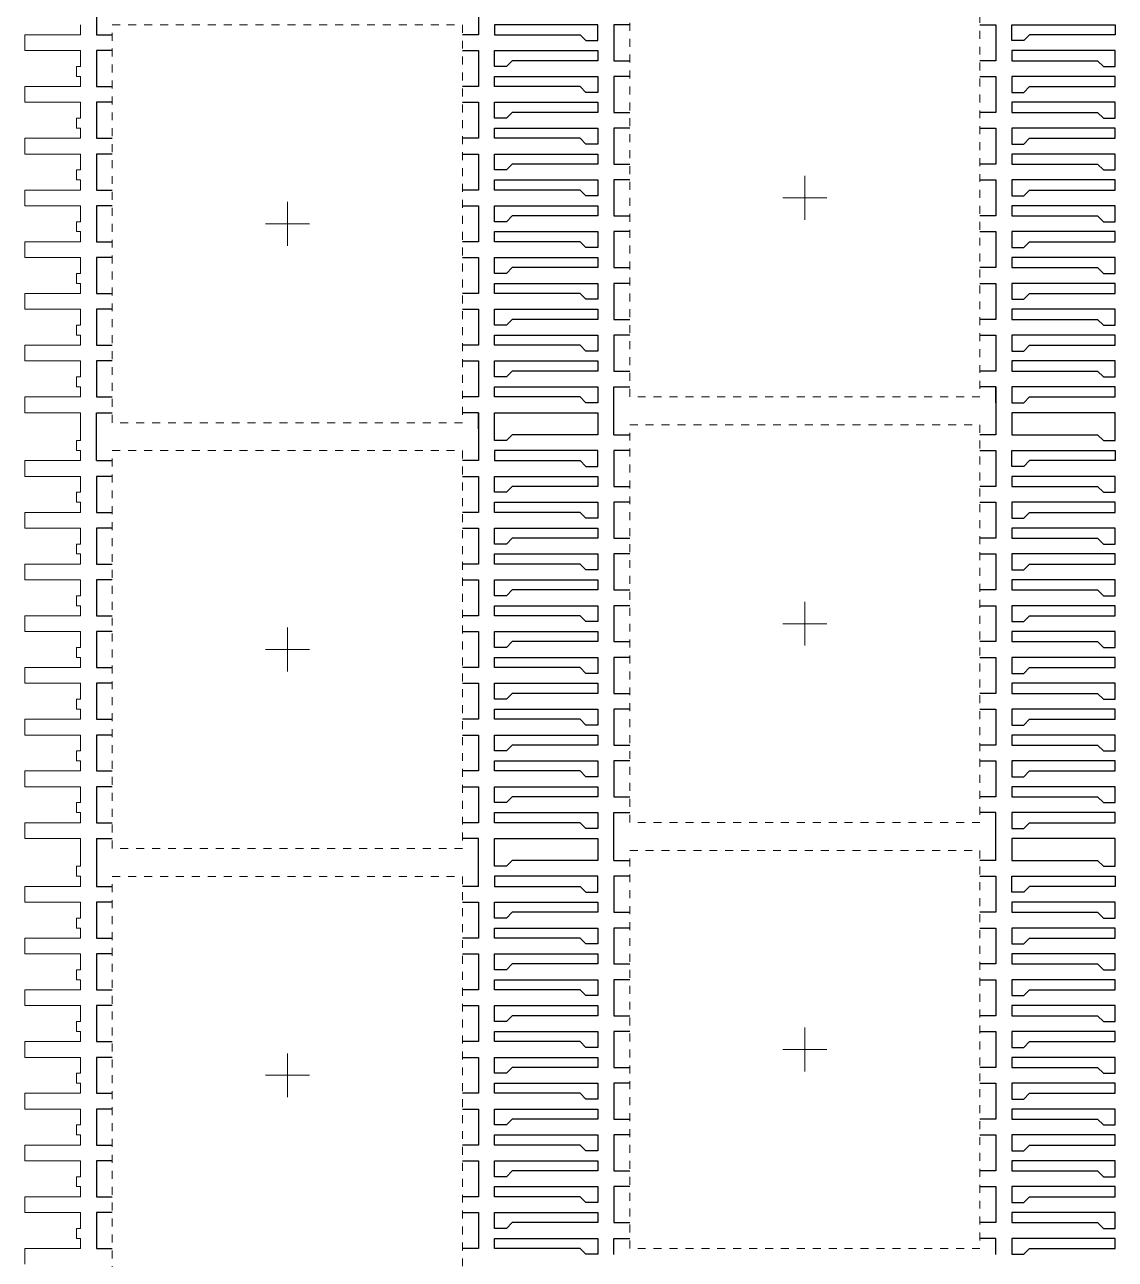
# Model space of a CAD drawing. Extents: x 2686 to 2706, y 1267 to 1367.
# Drawn here: x 2686.03 to 2699.73, y 1315.68 to 1331.19 of the extents above; entities that cross this region are included whole.
import ezdxf

# ---------------------------------------------------------------- set-up
doc = ezdxf.new("R2010")
doc.units = 0
doc.linetypes.add('CENTER', pattern=[2, 1.25, -0.25, 0.25, -0.25])
doc.linetypes.add('HIDDEN', pattern=[0.375, 0.25, -0.125])
for name, color, linetype, lineweight in [('6', 6, 'Continuous', 5), ('SH-02_CENTER', 2, 'CENTER', 5), ('SH-02_PKG', 5, 'HIDDEN', 5)]:
    doc.layers.add(name, color=color, linetype=linetype, lineweight=lineweight)
doc.layers.add('SH-02_OBJECT', color=7, linetype='Continuous')

msp = doc.modelspace()

# ---------------------------------------------------------------- linework, layer by layer
at = {"layer": '6'}
for p, q in [((2686.733, 1331.066), (2686.733, 1331.193)), ((2686.033, 1330.868), (2686.033, 1331.066)), ((2686.033, 1331.066), (2686.733, 1331.066)), ((2686.733, 1330.868), (2686.033, 1330.868)), ((2686.733, 1330.668), (2686.733, 1330.868)), ((2686.683, 1330.543), (2686.683, 1330.668)), ((2686.683, 1330.668), (2686.733, 1330.668)), ((2686.033, 1330.218), (2686.033, 1330.416)), ((2686.033, 1330.416), (2686.733, 1330.416)), ((2686.733, 1330.543), (2686.683, 1330.543)), ((2686.733, 1330.416), (2686.733, 1330.543)), ((2686.733, 1330.218), (2686.033, 1330.218)), ((2686.733, 1330.018), (2686.733, 1330.218)), ((2686.683, 1329.893), (2686.683, 1330.018)), ((2686.683, 1330.018), (2686.733, 1330.018)), ((2686.733, 1329.893), (2686.683, 1329.893)), ((2686.733, 1329.766), (2686.733, 1329.893)), ((2686.033, 1329.568), (2686.033, 1329.766)), ((2686.033, 1329.766), (2686.733, 1329.766)), ((2686.733, 1329.568), (2686.033, 1329.568)), ((2686.733, 1329.368), (2686.733, 1329.568)), ((2686.683, 1329.243), (2686.683, 1329.368)), ((2686.683, 1329.368), (2686.733, 1329.368)), ((2686.733, 1329.243), (2686.683, 1329.243)), ((2686.733, 1329.116), (2686.733, 1329.243)), ((2686.033, 1328.918), (2686.033, 1329.116)), ((2686.033, 1329.116), (2686.733, 1329.116)), ((2686.733, 1328.918), (2686.033, 1328.918)), ((2686.733, 1328.718), (2686.733, 1328.918)), ((2686.683, 1328.593), (2686.683, 1328.718)), ((2686.683, 1328.718), (2686.733, 1328.718)), ((2686.733, 1328.593), (2686.683, 1328.593)), ((2686.733, 1328.466), (2686.733, 1328.593)), ((2686.033, 1328.268), (2686.033, 1328.466)), ((2686.033, 1328.466), (2686.733, 1328.466)), ((2686.733, 1328.268), (2686.033, 1328.268)), ((2686.733, 1328.068), (2686.733, 1328.268)), ((2686.683, 1327.943), (2686.683, 1328.068)), ((2686.683, 1328.068), (2686.733, 1328.068)), ((2686.733, 1327.943), (2686.683, 1327.943)), ((2686.733, 1327.816), (2686.733, 1327.943)), ((2686.033, 1327.618), (2686.033, 1327.816)), ((2686.033, 1327.816), (2686.733, 1327.816)), ((2686.733, 1327.618), (2686.033, 1327.618)), ((2686.733, 1327.418), (2686.733, 1327.618)), ((2686.683, 1327.293), (2686.683, 1327.418)), ((2686.683, 1327.418), (2686.733, 1327.418)), ((2686.733, 1327.293), (2686.683, 1327.293)), ((2686.733, 1327.166), (2686.733, 1327.293)), ((2686.033, 1326.968), (2686.033, 1327.166)), ((2686.033, 1327.166), (2686.733, 1327.166)), ((2686.733, 1326.968), (2686.033, 1326.968)), ((2686.733, 1326.768), (2686.733, 1326.968)), ((2686.683, 1326.643), (2686.683, 1326.768)), ((2686.683, 1326.768), (2686.733, 1326.768)), ((2686.733, 1326.643), (2686.683, 1326.643)), ((2686.733, 1326.516), (2686.733, 1326.643)), ((2686.033, 1326.318), (2686.033, 1326.516)), ((2686.033, 1326.516), (2686.733, 1326.516)), ((2686.733, 1326.318), (2686.033, 1326.318)), ((2686.733, 1325.968), (2686.733, 1326.318)), ((2686.683, 1325.843), (2686.683, 1325.968)), ((2686.683, 1325.968), (2686.733, 1325.968)), ((2686.733, 1325.843), (2686.683, 1325.843)), ((2686.733, 1325.716), (2686.733, 1325.843)), ((2686.033, 1325.518), (2686.033, 1325.716)), ((2686.033, 1325.716), (2686.733, 1325.716)), ((2686.733, 1325.518), (2686.033, 1325.518)), ((2686.733, 1325.318), (2686.733, 1325.518)), ((2686.683, 1325.193), (2686.683, 1325.318)), ((2686.683, 1325.318), (2686.733, 1325.318)), ((2686.733, 1325.193), (2686.683, 1325.193)), ((2686.733, 1325.066), (2686.733, 1325.193)), ((2686.033, 1324.868), (2686.033, 1325.066)), ((2686.033, 1325.066), (2686.733, 1325.066)), ((2686.733, 1324.868), (2686.033, 1324.868)), ((2686.733, 1324.668), (2686.733, 1324.868)), ((2686.683, 1324.543), (2686.683, 1324.668)), ((2686.683, 1324.668), (2686.733, 1324.668)), ((2686.733, 1324.543), (2686.683, 1324.543)), ((2686.733, 1324.416), (2686.733, 1324.543)), ((2686.033, 1324.218), (2686.033, 1324.416)), ((2686.033, 1324.416), (2686.733, 1324.416)), ((2686.733, 1324.218), (2686.033, 1324.218)), ((2686.733, 1324.018), (2686.733, 1324.218)), ((2686.683, 1323.893), (2686.683, 1324.018)), ((2686.683, 1324.018), (2686.733, 1324.018)), ((2686.733, 1323.893), (2686.683, 1323.893)), ((2686.733, 1323.766), (2686.733, 1323.893)), ((2686.033, 1323.568), (2686.033, 1323.766)), ((2686.033, 1323.766), (2686.733, 1323.766)), ((2686.733, 1323.568), (2686.033, 1323.568)), ((2686.733, 1323.368), (2686.733, 1323.568)), ((2686.683, 1323.243), (2686.683, 1323.368)), ((2686.683, 1323.368), (2686.733, 1323.368)), ((2686.033, 1322.918), (2686.033, 1323.116)), ((2686.033, 1323.116), (2686.733, 1323.116)), ((2686.733, 1323.243), (2686.683, 1323.243)), ((2686.733, 1323.116), (2686.733, 1323.243)), ((2686.733, 1322.918), (2686.033, 1322.918)), ((2686.733, 1322.718), (2686.733, 1322.918)), ((2686.683, 1322.593), (2686.683, 1322.718)), ((2686.683, 1322.718), (2686.733, 1322.718)), ((2686.733, 1322.593), (2686.683, 1322.593)), ((2686.733, 1322.466), (2686.733, 1322.593)), ((2686.033, 1322.268), (2686.033, 1322.466)), ((2686.033, 1322.466), (2686.733, 1322.466)), ((2686.733, 1322.268), (2686.033, 1322.268)), ((2686.733, 1322.068), (2686.733, 1322.268)), ((2686.683, 1321.943), (2686.683, 1322.068)), ((2686.683, 1322.068), (2686.733, 1322.068)), ((2686.733, 1321.943), (2686.683, 1321.943)), ((2686.733, 1321.816), (2686.733, 1321.943)), ((2686.033, 1321.618), (2686.033, 1321.816)), ((2686.033, 1321.816), (2686.733, 1321.816)), ((2686.733, 1321.618), (2686.033, 1321.618)), ((2686.733, 1321.418), (2686.733, 1321.618)), ((2686.683, 1321.293), (2686.683, 1321.418)), ((2686.683, 1321.418), (2686.733, 1321.418)), ((2686.733, 1321.293), (2686.683, 1321.293)), ((2686.733, 1321.166), (2686.733, 1321.293)), ((2686.033, 1320.968), (2686.033, 1321.166)), ((2686.033, 1321.166), (2686.733, 1321.166)), ((2686.733, 1320.968), (2686.033, 1320.968)), ((2686.733, 1320.618), (2686.733, 1320.968)), ((2686.683, 1320.493), (2686.683, 1320.618)), ((2686.683, 1320.618), (2686.733, 1320.618)), ((2686.733, 1320.493), (2686.683, 1320.493)), ((2686.733, 1320.366), (2686.733, 1320.493)), ((2686.033, 1320.168), (2686.033, 1320.366)), ((2686.033, 1320.366), (2686.733, 1320.366)), ((2686.733, 1320.168), (2686.033, 1320.168)), ((2686.733, 1319.968), (2686.733, 1320.168)), ((2686.683, 1319.843), (2686.683, 1319.968)), ((2686.683, 1319.968), (2686.733, 1319.968)), ((2686.033, 1319.518), (2686.033, 1319.716)), ((2686.033, 1319.716), (2686.733, 1319.716)), ((2686.733, 1319.843), (2686.683, 1319.843)), ((2686.733, 1319.716), (2686.733, 1319.843)), ((2686.733, 1319.518), (2686.033, 1319.518)), ((2686.733, 1319.318), (2686.733, 1319.518)), ((2686.683, 1319.193), (2686.683, 1319.318)), ((2686.683, 1319.318), (2686.733, 1319.318)), ((2686.733, 1319.193), (2686.683, 1319.193)), ((2686.733, 1319.066), (2686.733, 1319.193)), ((2686.033, 1318.868), (2686.033, 1319.066)), ((2686.033, 1319.066), (2686.733, 1319.066)), ((2686.733, 1318.868), (2686.033, 1318.868)), ((2686.733, 1318.668), (2686.733, 1318.868)), ((2686.683, 1318.543), (2686.683, 1318.668)), ((2686.683, 1318.668), (2686.733, 1318.668)), ((2686.733, 1318.543), (2686.683, 1318.543)), ((2686.733, 1318.416), (2686.733, 1318.543)), ((2686.033, 1318.218), (2686.033, 1318.416)), ((2686.033, 1318.416), (2686.733, 1318.416)), ((2686.733, 1318.218), (2686.033, 1318.218)), ((2686.733, 1318.018), (2686.733, 1318.218)), ((2686.683, 1317.893), (2686.683, 1318.018)), ((2686.683, 1318.018), (2686.733, 1318.018)), ((2686.733, 1317.893), (2686.683, 1317.893)), ((2686.733, 1317.766), (2686.733, 1317.893)), ((2686.033, 1317.568), (2686.033, 1317.766)), ((2686.033, 1317.766), (2686.733, 1317.766)), ((2686.733, 1317.568), (2686.033, 1317.568)), ((2686.733, 1317.368), (2686.733, 1317.568)), ((2686.683, 1317.243), (2686.683, 1317.368)), ((2686.683, 1317.368), (2686.733, 1317.368)), ((2686.733, 1317.243), (2686.683, 1317.243)), ((2686.733, 1317.116), (2686.733, 1317.243)), ((2686.033, 1316.918), (2686.033, 1317.116)), ((2686.033, 1317.116), (2686.733, 1317.116)), ((2686.733, 1316.918), (2686.033, 1316.918)), ((2686.733, 1316.718), (2686.733, 1316.918)), ((2686.683, 1316.593), (2686.683, 1316.718)), ((2686.683, 1316.718), (2686.733, 1316.718)), ((2686.733, 1316.593), (2686.683, 1316.593)), ((2686.733, 1316.466), (2686.733, 1316.593)), ((2686.033, 1316.268), (2686.033, 1316.466)), ((2686.033, 1316.466), (2686.733, 1316.466)), ((2686.733, 1316.268), (2686.033, 1316.268)), ((2686.733, 1316.068), (2686.733, 1316.268)), ((2686.683, 1315.943), (2686.683, 1316.068)), ((2686.683, 1316.068), (2686.733, 1316.068)), ((2686.033, 1315.618), (2686.033, 1315.816)), ((2686.033, 1315.816), (2686.733, 1315.816)), ((2686.733, 1315.943), (2686.683, 1315.943)), ((2686.733, 1315.816), (2686.733, 1315.943))]:
    msp.add_line(p, q, dxfattribs=at)
at = {"layer": 'SH-02_CENTER'}
for p, q in [((2695.833, 1328.741), (2695.833, 1329.293)), ((2695.557, 1329.017), (2696.109, 1329.017)), ((2689.333, 1328.416), (2689.333, 1328.968)), ((2689.057, 1328.692), (2689.609, 1328.692)), ((2695.833, 1323.391), (2695.833, 1323.943)), ((2689.333, 1323.066), (2689.333, 1323.618)), ((2695.557, 1323.667), (2696.109, 1323.667)), ((2689.057, 1323.342), (2689.609, 1323.342)), ((2695.833, 1318.041), (2695.833, 1318.593)), ((2695.557, 1318.317), (2696.109, 1318.317)), ((2689.333, 1317.716), (2689.333, 1318.268)), ((2689.057, 1317.992), (2689.609, 1317.992))]:
    msp.add_line(p, q, dxfattribs=at)
at = {"layer": 'SH-02_OBJECT'}
for p, q in [((2686.933, 1331.668), (2686.933, 1331.066)), ((2691.733, 1331.668), (2691.733, 1331.066)), ((2693.233, 1331.193), (2691.933, 1331.193)), ((2691.933, 1331.193), (2691.933, 1331.066)), ((2693.233, 1330.993), (2693.233, 1331.193)), ((2693.633, 1331.193), (2693.433, 1331.193)), ((2693.433, 1331.193), (2693.433, 1330.741)), ((2698.033, 1331.193), (2698.233, 1331.193)), ((2698.233, 1331.193), (2698.233, 1330.741)), ((2698.433, 1330.993), (2698.433, 1331.193)), ((2698.433, 1331.193), (2699.733, 1331.193)), ((2699.733, 1331.193), (2699.733, 1331.066)), ((2686.933, 1331.066), (2687.133, 1331.066)), ((2691.733, 1331.066), (2691.533, 1331.066)), ((2691.933, 1331.066), (2693.01, 1331.066)), ((2693.01, 1331.066), (2693.083, 1330.993)), ((2698.656, 1331.066), (2698.583, 1330.993)), ((2699.733, 1331.066), (2698.656, 1331.066)), ((2687.133, 1330.868), (2686.933, 1330.868)), ((2686.933, 1330.868), (2686.933, 1330.416)), ((2691.533, 1330.868), (2691.733, 1330.868)), ((2691.733, 1330.868), (2691.733, 1330.416)), ((2693.083, 1330.993), (2693.233, 1330.993)), ((2698.583, 1330.993), (2698.433, 1330.993)), ((2693.433, 1330.741), (2693.633, 1330.741)), ((2698.233, 1330.741), (2698.033, 1330.741)), ((2686.933, 1330.416), (2687.133, 1330.416)), ((2691.733, 1330.416), (2691.533, 1330.416)), ((2693.633, 1330.543), (2693.433, 1330.543)), ((2693.433, 1330.543), (2693.433, 1330.091)), ((2698.033, 1330.543), (2698.233, 1330.543)), ((2698.233, 1330.543), (2698.233, 1330.091)), ((2687.133, 1330.218), (2686.933, 1330.218)), ((2686.933, 1330.218), (2686.933, 1329.766)), ((2691.533, 1330.218), (2691.733, 1330.218)), ((2691.733, 1330.218), (2691.733, 1329.766)), ((2693.433, 1330.091), (2693.633, 1330.091)), ((2698.233, 1330.091), (2698.033, 1330.091)), ((2693.633, 1329.893), (2693.433, 1329.893)), ((2693.433, 1329.893), (2693.433, 1329.441)), ((2698.033, 1329.893), (2698.233, 1329.893)), ((2698.233, 1329.893), (2698.233, 1329.441)), ((2686.933, 1329.766), (2687.133, 1329.766)), ((2691.733, 1329.766), (2691.533, 1329.766)), ((2687.133, 1329.568), (2686.933, 1329.568)), ((2686.933, 1329.568), (2686.933, 1329.116)), ((2691.533, 1329.568), (2691.733, 1329.568)), ((2691.733, 1329.568), (2691.733, 1329.116)), ((2693.433, 1329.441), (2693.633, 1329.441)), ((2698.233, 1329.441), (2698.033, 1329.441)), ((2693.633, 1329.243), (2693.433, 1329.243)), ((2693.433, 1329.243), (2693.433, 1328.791)), ((2698.033, 1329.243), (2698.233, 1329.243)), ((2698.233, 1329.243), (2698.233, 1328.791)), ((2686.933, 1329.116), (2687.133, 1329.116)), ((2691.733, 1329.116), (2691.533, 1329.116)), ((2687.133, 1328.918), (2686.933, 1328.918)), ((2686.933, 1328.918), (2686.933, 1328.466)), ((2691.533, 1328.918), (2691.733, 1328.918)), ((2691.733, 1328.918), (2691.733, 1328.466)), ((2693.433, 1328.791), (2693.633, 1328.791)), ((2698.233, 1328.791), (2698.033, 1328.791)), ((2693.633, 1328.593), (2693.433, 1328.593)), ((2693.433, 1328.593), (2693.433, 1328.141)), ((2698.033, 1328.593), (2698.233, 1328.593)), ((2698.233, 1328.593), (2698.233, 1328.141)), ((2686.933, 1328.466), (2687.133, 1328.466)), ((2691.733, 1328.466), (2691.533, 1328.466)), ((2687.133, 1328.268), (2686.933, 1328.268)), ((2686.933, 1328.268), (2686.933, 1327.816)), ((2691.533, 1328.268), (2691.733, 1328.268)), ((2691.733, 1328.268), (2691.733, 1327.816)), ((2693.433, 1328.141), (2693.633, 1328.141)), ((2698.233, 1328.141), (2698.033, 1328.141)), ((2693.633, 1327.943), (2693.433, 1327.943)), ((2693.433, 1327.943), (2693.433, 1327.491)), ((2698.033, 1327.943), (2698.233, 1327.943)), ((2698.233, 1327.943), (2698.233, 1327.491)), ((2686.933, 1327.816), (2687.133, 1327.816)), ((2691.733, 1327.816), (2691.533, 1327.816)), ((2687.133, 1327.618), (2686.933, 1327.618)), ((2686.933, 1327.618), (2686.933, 1327.166)), ((2691.533, 1327.618), (2691.733, 1327.618)), ((2691.733, 1327.618), (2691.733, 1327.166)), ((2693.433, 1327.491), (2693.633, 1327.491)), ((2698.233, 1327.491), (2698.033, 1327.491)), ((2693.633, 1327.293), (2693.433, 1327.293)), ((2693.433, 1327.293), (2693.433, 1326.841)), ((2698.033, 1327.293), (2698.233, 1327.293)), ((2698.233, 1327.293), (2698.233, 1326.841)), ((2686.933, 1327.166), (2687.133, 1327.166)), ((2691.733, 1327.166), (2691.533, 1327.166)), ((2687.133, 1326.968), (2686.933, 1326.968)), ((2686.933, 1326.968), (2686.933, 1326.516)), ((2691.533, 1326.968), (2691.733, 1326.968)), ((2691.733, 1326.968), (2691.733, 1326.516)), ((2693.433, 1326.841), (2693.633, 1326.841)), ((2698.233, 1326.841), (2698.033, 1326.841)), ((2693.433, 1326.041), (2693.433, 1326.643)), ((2693.433, 1326.643), (2693.633, 1326.643)), ((2698.233, 1326.643), (2698.033, 1326.643)), ((2698.233, 1326.643), (2698.233, 1326.041)), ((2698.233, 1326.442), (2698.233, 1326.643)), ((2686.933, 1326.516), (2687.133, 1326.516)), ((2691.733, 1326.516), (2691.533, 1326.516)), ((2686.933, 1325.716), (2686.933, 1326.318)), ((2686.933, 1326.318), (2687.133, 1326.318)), ((2691.733, 1326.318), (2691.533, 1326.318)), ((2691.733, 1326.318), (2691.733, 1325.716)), ((2691.733, 1326.117), (2691.733, 1326.318)), ((2691.933, 1325.968), (2691.933, 1326.318)), ((2691.933, 1326.318), (2693.233, 1326.318)), ((2693.233, 1326.318), (2693.233, 1326.041)), ((2699.733, 1326.318), (2698.433, 1326.318)), ((2698.433, 1326.318), (2698.433, 1326.041)), ((2699.733, 1325.968), (2699.733, 1326.318)), ((2692.083, 1325.968), (2691.933, 1325.968)), ((2692.156, 1326.041), (2692.083, 1325.968)), ((2693.233, 1326.041), (2692.156, 1326.041)), ((2693.433, 1326.041), (2693.633, 1326.041)), ((2698.233, 1326.041), (2698.033, 1326.041)), ((2698.433, 1326.041), (2699.51, 1326.041)), ((2699.51, 1326.041), (2699.583, 1325.968)), ((2699.583, 1325.968), (2699.733, 1325.968)), ((2693.233, 1325.843), (2691.933, 1325.843)), ((2691.933, 1325.843), (2691.933, 1325.716)), ((2693.233, 1325.643), (2693.233, 1325.843)), ((2693.633, 1325.843), (2693.433, 1325.843)), ((2693.433, 1325.843), (2693.433, 1325.391)), ((2698.033, 1325.843), (2698.233, 1325.843)), ((2698.233, 1325.843), (2698.233, 1325.391)), ((2698.433, 1325.643), (2698.433, 1325.843)), ((2698.433, 1325.843), (2699.733, 1325.843)), ((2699.733, 1325.843), (2699.733, 1325.716)), ((2686.933, 1325.716), (2687.133, 1325.716)), ((2691.733, 1325.716), (2691.533, 1325.716)), ((2691.933, 1325.716), (2693.01, 1325.716)), ((2693.01, 1325.716), (2693.083, 1325.643)), ((2693.083, 1325.643), (2693.233, 1325.643)), ((2698.583, 1325.643), (2698.433, 1325.643)), ((2698.656, 1325.716), (2698.583, 1325.643)), ((2699.733, 1325.716), (2698.656, 1325.716)), ((2687.133, 1325.518), (2686.933, 1325.518)), ((2686.933, 1325.518), (2686.933, 1325.066)), ((2691.533, 1325.518), (2691.733, 1325.518)), ((2691.733, 1325.518), (2691.733, 1325.066)), ((2693.433, 1325.391), (2693.633, 1325.391)), ((2698.233, 1325.391), (2698.033, 1325.391)), ((2693.633, 1325.193), (2693.433, 1325.193)), ((2693.433, 1325.193), (2693.433, 1324.741)), ((2698.033, 1325.193), (2698.233, 1325.193)), ((2698.233, 1325.193), (2698.233, 1324.741)), ((2686.933, 1325.066), (2687.133, 1325.066)), ((2691.733, 1325.066), (2691.533, 1325.066)), ((2687.133, 1324.868), (2686.933, 1324.868)), ((2686.933, 1324.868), (2686.933, 1324.416)), ((2691.533, 1324.868), (2691.733, 1324.868)), ((2691.733, 1324.868), (2691.733, 1324.416)), ((2693.433, 1324.741), (2693.633, 1324.741)), ((2698.233, 1324.741), (2698.033, 1324.741)), ((2693.633, 1324.543), (2693.433, 1324.543)), ((2693.433, 1324.543), (2693.433, 1324.091)), ((2698.033, 1324.543), (2698.233, 1324.543)), ((2698.233, 1324.543), (2698.233, 1324.091)), ((2686.933, 1324.416), (2687.133, 1324.416)), ((2691.733, 1324.416), (2691.533, 1324.416)), ((2687.133, 1324.218), (2686.933, 1324.218)), ((2686.933, 1324.218), (2686.933, 1323.766)), ((2691.533, 1324.218), (2691.733, 1324.218)), ((2691.733, 1324.218), (2691.733, 1323.766)), ((2693.433, 1324.091), (2693.633, 1324.091)), ((2698.233, 1324.091), (2698.033, 1324.091)), ((2693.633, 1323.893), (2693.433, 1323.893)), ((2693.433, 1323.893), (2693.433, 1323.441)), ((2698.033, 1323.893), (2698.233, 1323.893)), ((2698.233, 1323.893), (2698.233, 1323.441)), ((2686.933, 1323.766), (2687.133, 1323.766)), ((2691.733, 1323.766), (2691.533, 1323.766)), ((2687.133, 1323.568), (2686.933, 1323.568)), ((2686.933, 1323.568), (2686.933, 1323.116)), ((2691.533, 1323.568), (2691.733, 1323.568)), ((2691.733, 1323.568), (2691.733, 1323.116)), ((2693.433, 1323.441), (2693.633, 1323.441)), ((2698.233, 1323.441), (2698.033, 1323.441)), ((2686.933, 1323.116), (2687.133, 1323.116)), ((2691.733, 1323.116), (2691.533, 1323.116)), ((2693.633, 1323.243), (2693.433, 1323.243)), ((2693.433, 1323.243), (2693.433, 1322.791)), ((2698.033, 1323.243), (2698.233, 1323.243)), ((2698.233, 1323.243), (2698.233, 1322.791)), ((2687.133, 1322.918), (2686.933, 1322.918)), ((2686.933, 1322.918), (2686.933, 1322.466)), ((2691.533, 1322.918), (2691.733, 1322.918)), ((2691.733, 1322.918), (2691.733, 1322.466)), ((2693.433, 1322.791), (2693.633, 1322.791)), ((2698.233, 1322.791), (2698.033, 1322.791)), ((2693.633, 1322.593), (2693.433, 1322.593)), ((2693.433, 1322.593), (2693.433, 1322.141)), ((2698.033, 1322.593), (2698.233, 1322.593)), ((2698.233, 1322.593), (2698.233, 1322.141)), ((2686.933, 1322.466), (2687.133, 1322.466)), ((2691.733, 1322.466), (2691.533, 1322.466)), ((2687.133, 1322.268), (2686.933, 1322.268)), ((2686.933, 1322.268), (2686.933, 1321.816)), ((2691.533, 1322.268), (2691.733, 1322.268)), ((2691.733, 1322.268), (2691.733, 1321.816)), ((2693.433, 1322.141), (2693.633, 1322.141)), ((2698.233, 1322.141), (2698.033, 1322.141)), ((2693.633, 1321.943), (2693.433, 1321.943)), ((2693.433, 1321.943), (2693.433, 1321.491)), ((2698.033, 1321.943), (2698.233, 1321.943)), ((2698.233, 1321.943), (2698.233, 1321.491)), ((2686.933, 1321.816), (2687.133, 1321.816)), ((2691.733, 1321.816), (2691.533, 1321.816)), ((2687.133, 1321.618), (2686.933, 1321.618)), ((2686.933, 1321.618), (2686.933, 1321.166)), ((2691.533, 1321.618), (2691.733, 1321.618)), ((2691.733, 1321.618), (2691.733, 1321.166)), ((2693.433, 1321.491), (2693.633, 1321.491)), ((2698.233, 1321.491), (2698.033, 1321.491)), ((2693.433, 1320.691), (2693.433, 1321.293)), ((2693.433, 1321.293), (2693.633, 1321.293)), ((2698.233, 1321.293), (2698.033, 1321.293)), ((2698.233, 1320.691), (2698.233, 1321.293)), ((2686.933, 1321.166), (2687.133, 1321.166)), ((2691.733, 1321.166), (2691.533, 1321.166)), ((2686.933, 1320.968), (2686.933, 1320.366)), ((2686.933, 1320.968), (2687.133, 1320.968)), ((2691.733, 1320.968), (2691.533, 1320.968)), ((2691.733, 1320.366), (2691.733, 1320.968)), ((2691.933, 1320.618), (2691.933, 1320.968)), ((2691.933, 1320.968), (2693.233, 1320.968)), ((2693.233, 1320.968), (2693.233, 1320.691)), ((2699.733, 1320.968), (2698.433, 1320.968)), ((2698.433, 1320.968), (2698.433, 1320.691)), ((2699.733, 1320.618), (2699.733, 1320.968)), ((2692.156, 1320.691), (2692.083, 1320.618)), ((2693.233, 1320.691), (2692.156, 1320.691)), ((2693.433, 1320.691), (2693.633, 1320.691)), ((2698.233, 1320.691), (2698.033, 1320.691)), ((2698.433, 1320.691), (2699.51, 1320.691)), ((2699.51, 1320.691), (2699.583, 1320.618)), ((2692.083, 1320.618), (2691.933, 1320.618)), ((2693.233, 1320.493), (2691.933, 1320.493)), ((2691.933, 1320.493), (2691.933, 1320.366)), ((2693.233, 1320.293), (2693.233, 1320.493)), ((2693.633, 1320.493), (2693.433, 1320.493)), ((2693.433, 1320.493), (2693.433, 1320.041)), ((2698.033, 1320.493), (2698.233, 1320.493)), ((2698.233, 1320.493), (2698.233, 1320.041)), ((2698.433, 1320.293), (2698.433, 1320.493)), ((2698.433, 1320.493), (2699.733, 1320.493)), ((2699.583, 1320.618), (2699.733, 1320.618)), ((2699.733, 1320.493), (2699.733, 1320.366)), ((2686.933, 1320.366), (2687.133, 1320.366)), ((2691.733, 1320.366), (2691.533, 1320.366)), ((2691.933, 1320.366), (2693.01, 1320.366)), ((2693.01, 1320.366), (2693.083, 1320.293)), ((2698.656, 1320.366), (2698.583, 1320.293)), ((2699.733, 1320.366), (2698.656, 1320.366)), ((2687.133, 1320.168), (2686.933, 1320.168)), ((2686.933, 1320.168), (2686.933, 1319.716)), ((2691.533, 1320.168), (2691.733, 1320.168)), ((2691.733, 1320.168), (2691.733, 1319.716)), ((2693.083, 1320.293), (2693.233, 1320.293)), ((2698.583, 1320.293), (2698.433, 1320.293)), ((2693.433, 1320.041), (2693.633, 1320.041)), ((2698.233, 1320.041), (2698.033, 1320.041)), ((2686.933, 1319.716), (2687.133, 1319.716)), ((2691.733, 1319.716), (2691.533, 1319.716)), ((2693.633, 1319.843), (2693.433, 1319.843)), ((2693.433, 1319.843), (2693.433, 1319.391)), ((2698.033, 1319.843), (2698.233, 1319.843)), ((2698.233, 1319.843), (2698.233, 1319.391)), ((2687.133, 1319.518), (2686.933, 1319.518)), ((2686.933, 1319.518), (2686.933, 1319.066)), ((2691.533, 1319.518), (2691.733, 1319.518)), ((2691.733, 1319.518), (2691.733, 1319.066)), ((2693.433, 1319.391), (2693.633, 1319.391)), ((2698.233, 1319.391), (2698.033, 1319.391)), ((2693.633, 1319.193), (2693.433, 1319.193)), ((2693.433, 1319.193), (2693.433, 1318.741)), ((2698.033, 1319.193), (2698.233, 1319.193)), ((2698.233, 1319.193), (2698.233, 1318.741)), ((2686.933, 1319.066), (2687.133, 1319.066)), ((2691.733, 1319.066), (2691.533, 1319.066)), ((2687.133, 1318.868), (2686.933, 1318.868)), ((2686.933, 1318.868), (2686.933, 1318.416)), ((2691.533, 1318.868), (2691.733, 1318.868)), ((2691.733, 1318.868), (2691.733, 1318.416)), ((2693.433, 1318.741), (2693.633, 1318.741)), ((2698.233, 1318.741), (2698.033, 1318.741)), ((2693.633, 1318.543), (2693.433, 1318.543)), ((2693.433, 1318.543), (2693.433, 1318.091)), ((2698.033, 1318.543), (2698.233, 1318.543)), ((2698.233, 1318.543), (2698.233, 1318.091)), ((2686.933, 1318.416), (2687.133, 1318.416)), ((2691.733, 1318.416), (2691.533, 1318.416)), ((2687.133, 1318.218), (2686.933, 1318.218)), ((2686.933, 1318.218), (2686.933, 1317.766)), ((2691.533, 1318.218), (2691.733, 1318.218)), ((2691.733, 1318.218), (2691.733, 1317.766)), ((2693.433, 1318.091), (2693.633, 1318.091)), ((2698.233, 1318.091), (2698.033, 1318.091)), ((2693.633, 1317.893), (2693.433, 1317.893)), ((2693.433, 1317.893), (2693.433, 1317.441)), ((2698.033, 1317.893), (2698.233, 1317.893)), ((2698.233, 1317.893), (2698.233, 1317.441)), ((2686.933, 1317.766), (2687.133, 1317.766)), ((2691.733, 1317.766), (2691.533, 1317.766)), ((2687.133, 1317.568), (2686.933, 1317.568)), ((2686.933, 1317.568), (2686.933, 1317.116)), ((2691.533, 1317.568), (2691.733, 1317.568)), ((2691.733, 1317.568), (2691.733, 1317.116)), ((2693.433, 1317.441), (2693.633, 1317.441)), ((2698.233, 1317.441), (2698.033, 1317.441)), ((2693.633, 1317.243), (2693.433, 1317.243)), ((2693.433, 1317.243), (2693.433, 1316.791)), ((2698.033, 1317.243), (2698.233, 1317.243)), ((2698.233, 1317.243), (2698.233, 1316.791)), ((2686.933, 1317.116), (2687.133, 1317.116)), ((2691.733, 1317.116), (2691.533, 1317.116)), ((2687.133, 1316.918), (2686.933, 1316.918)), ((2686.933, 1316.918), (2686.933, 1316.466)), ((2691.533, 1316.918), (2691.733, 1316.918)), ((2691.733, 1316.918), (2691.733, 1316.466)), ((2693.433, 1316.791), (2693.633, 1316.791)), ((2698.233, 1316.791), (2698.033, 1316.791)), ((2693.633, 1316.593), (2693.433, 1316.593)), ((2693.433, 1316.593), (2693.433, 1316.141)), ((2698.033, 1316.593), (2698.233, 1316.593)), ((2698.233, 1316.593), (2698.233, 1316.141)), ((2686.933, 1316.466), (2687.133, 1316.466)), ((2691.733, 1316.466), (2691.533, 1316.466)), ((2687.133, 1316.268), (2686.933, 1316.268)), ((2686.933, 1316.268), (2686.933, 1315.816)), ((2691.533, 1316.268), (2691.733, 1316.268)), ((2691.733, 1316.268), (2691.733, 1315.816)), ((2693.433, 1316.141), (2693.633, 1316.141)), ((2698.233, 1316.141), (2698.033, 1316.141)), ((2686.933, 1315.816), (2687.133, 1315.816)), ((2691.733, 1315.816), (2691.533, 1315.816)), ((2693.433, 1315.742), (2693.433, 1315.943)), ((2693.433, 1315.943), (2693.633, 1315.943)), ((2698.233, 1315.943), (2698.033, 1315.943)), ((2698.233, 1315.742), (2698.233, 1315.943))]:
    msp.add_line(p, q, dxfattribs=at)
at = {"layer": 'SH-02_OBJECT', "linetype": 'Continuous'}
for p, q in [((2691.933, 1330.668), (2691.933, 1330.868)), ((2691.933, 1330.868), (2693.233, 1330.868)), ((2693.233, 1330.868), (2693.233, 1330.741)), ((2699.733, 1330.868), (2698.433, 1330.868)), ((2698.433, 1330.868), (2698.433, 1330.741)), ((2699.733, 1330.668), (2699.733, 1330.868)), ((2692.156, 1330.741), (2692.083, 1330.668)), ((2693.233, 1330.741), (2692.156, 1330.741)), ((2698.433, 1330.741), (2699.51, 1330.741)), ((2699.51, 1330.741), (2699.583, 1330.668)), ((2692.083, 1330.668), (2691.933, 1330.668)), ((2699.583, 1330.668), (2699.733, 1330.668)), ((2691.933, 1330.543), (2693.233, 1330.543)), ((2691.933, 1330.416), (2691.933, 1330.543)), ((2693.01, 1330.416), (2691.933, 1330.416)), ((2693.083, 1330.343), (2693.01, 1330.416)), ((2693.233, 1330.543), (2693.233, 1330.343)), ((2699.733, 1330.543), (2698.433, 1330.543)), ((2698.433, 1330.543), (2698.433, 1330.343)), ((2698.583, 1330.343), (2698.656, 1330.416)), ((2698.656, 1330.416), (2699.733, 1330.416)), ((2699.733, 1330.416), (2699.733, 1330.543)), ((2693.233, 1330.343), (2693.083, 1330.343)), ((2698.433, 1330.343), (2698.583, 1330.343)), ((2691.933, 1330.018), (2691.933, 1330.218)), ((2691.933, 1330.218), (2693.233, 1330.218)), ((2692.156, 1330.091), (2692.083, 1330.018)), ((2693.233, 1330.091), (2692.156, 1330.091)), ((2693.233, 1330.218), (2693.233, 1330.091)), ((2699.733, 1330.218), (2698.433, 1330.218)), ((2698.433, 1330.218), (2698.433, 1330.091)), ((2698.433, 1330.091), (2699.51, 1330.091)), ((2699.51, 1330.091), (2699.583, 1330.018)), ((2699.733, 1330.018), (2699.733, 1330.218)), ((2692.083, 1330.018), (2691.933, 1330.018)), ((2699.583, 1330.018), (2699.733, 1330.018)), ((2691.933, 1329.893), (2693.233, 1329.893)), ((2691.933, 1329.766), (2691.933, 1329.893)), ((2693.233, 1329.893), (2693.233, 1329.693)), ((2699.733, 1329.893), (2698.433, 1329.893)), ((2698.433, 1329.893), (2698.433, 1329.693)), ((2699.733, 1329.766), (2699.733, 1329.893)), ((2693.01, 1329.766), (2691.933, 1329.766)), ((2693.083, 1329.693), (2693.01, 1329.766)), ((2693.233, 1329.693), (2693.083, 1329.693)), ((2698.433, 1329.693), (2698.583, 1329.693)), ((2698.583, 1329.693), (2698.656, 1329.766)), ((2698.656, 1329.766), (2699.733, 1329.766)), ((2691.933, 1329.368), (2691.933, 1329.568)), ((2691.933, 1329.568), (2693.233, 1329.568)), ((2693.233, 1329.568), (2693.233, 1329.441)), ((2699.733, 1329.568), (2698.433, 1329.568)), ((2698.433, 1329.568), (2698.433, 1329.441)), ((2699.733, 1329.368), (2699.733, 1329.568)), ((2692.083, 1329.368), (2691.933, 1329.368)), ((2692.156, 1329.441), (2692.083, 1329.368)), ((2693.233, 1329.441), (2692.156, 1329.441)), ((2698.433, 1329.441), (2699.51, 1329.441)), ((2699.51, 1329.441), (2699.583, 1329.368)), ((2699.583, 1329.368), (2699.733, 1329.368)), ((2691.933, 1329.243), (2693.233, 1329.243)), ((2691.933, 1329.116), (2691.933, 1329.243)), ((2693.233, 1329.243), (2693.233, 1329.043)), ((2699.733, 1329.243), (2698.433, 1329.243)), ((2698.433, 1329.243), (2698.433, 1329.043)), ((2699.733, 1329.116), (2699.733, 1329.243)), ((2693.01, 1329.116), (2691.933, 1329.116)), ((2693.083, 1329.043), (2693.01, 1329.116)), ((2693.233, 1329.043), (2693.083, 1329.043)), ((2698.433, 1329.043), (2698.583, 1329.043)), ((2698.583, 1329.043), (2698.656, 1329.116)), ((2698.656, 1329.116), (2699.733, 1329.116)), ((2691.933, 1328.718), (2691.933, 1328.918)), ((2691.933, 1328.918), (2693.233, 1328.918)), ((2693.233, 1328.918), (2693.233, 1328.791)), ((2699.733, 1328.918), (2698.433, 1328.918)), ((2698.433, 1328.918), (2698.433, 1328.791)), ((2699.733, 1328.718), (2699.733, 1328.918)), ((2692.083, 1328.718), (2691.933, 1328.718)), ((2692.156, 1328.791), (2692.083, 1328.718)), ((2693.233, 1328.791), (2692.156, 1328.791)), ((2698.433, 1328.791), (2699.51, 1328.791)), ((2699.51, 1328.791), (2699.583, 1328.718)), ((2699.583, 1328.718), (2699.733, 1328.718)), ((2691.933, 1328.593), (2693.233, 1328.593)), ((2691.933, 1328.466), (2691.933, 1328.593)), ((2693.233, 1328.593), (2693.233, 1328.393)), ((2699.733, 1328.593), (2698.433, 1328.593)), ((2698.433, 1328.593), (2698.433, 1328.393)), ((2699.733, 1328.466), (2699.733, 1328.593)), ((2693.01, 1328.466), (2691.933, 1328.466)), ((2693.083, 1328.393), (2693.01, 1328.466)), ((2693.233, 1328.393), (2693.083, 1328.393)), ((2698.433, 1328.393), (2698.583, 1328.393)), ((2698.583, 1328.393), (2698.656, 1328.466)), ((2698.656, 1328.466), (2699.733, 1328.466)), ((2691.933, 1328.068), (2691.933, 1328.268)), ((2691.933, 1328.268), (2693.233, 1328.268)), ((2693.233, 1328.268), (2693.233, 1328.141)), ((2699.733, 1328.268), (2698.433, 1328.268)), ((2698.433, 1328.268), (2698.433, 1328.141)), ((2699.733, 1328.068), (2699.733, 1328.268)), ((2692.083, 1328.068), (2691.933, 1328.068)), ((2692.156, 1328.141), (2692.083, 1328.068)), ((2693.233, 1328.141), (2692.156, 1328.141)), ((2698.433, 1328.141), (2699.51, 1328.141)), ((2699.51, 1328.141), (2699.583, 1328.068)), ((2699.583, 1328.068), (2699.733, 1328.068)), ((2691.933, 1327.943), (2693.233, 1327.943)), ((2691.933, 1327.816), (2691.933, 1327.943)), ((2693.233, 1327.943), (2693.233, 1327.743)), ((2699.733, 1327.943), (2698.433, 1327.943)), ((2698.433, 1327.943), (2698.433, 1327.743)), ((2699.733, 1327.816), (2699.733, 1327.943)), ((2693.01, 1327.816), (2691.933, 1327.816)), ((2693.083, 1327.743), (2693.01, 1327.816)), ((2698.583, 1327.743), (2698.656, 1327.816)), ((2698.656, 1327.816), (2699.733, 1327.816)), ((2691.933, 1327.418), (2691.933, 1327.618)), ((2691.933, 1327.618), (2693.233, 1327.618)), ((2693.233, 1327.743), (2693.083, 1327.743)), ((2693.233, 1327.618), (2693.233, 1327.491)), ((2698.433, 1327.743), (2698.583, 1327.743)), ((2699.733, 1327.618), (2698.433, 1327.618)), ((2698.433, 1327.618), (2698.433, 1327.491)), ((2699.733, 1327.418), (2699.733, 1327.618)), ((2692.156, 1327.491), (2692.083, 1327.418)), ((2693.233, 1327.491), (2692.156, 1327.491)), ((2698.433, 1327.491), (2699.51, 1327.491)), ((2699.51, 1327.491), (2699.583, 1327.418)), ((2692.083, 1327.418), (2691.933, 1327.418)), ((2691.933, 1327.293), (2693.233, 1327.293)), ((2691.933, 1327.166), (2691.933, 1327.293)), ((2693.233, 1327.293), (2693.233, 1327.093)), ((2699.733, 1327.293), (2698.433, 1327.293)), ((2698.433, 1327.293), (2698.433, 1327.093)), ((2699.583, 1327.418), (2699.733, 1327.418)), ((2699.733, 1327.166), (2699.733, 1327.293)), ((2693.01, 1327.166), (2691.933, 1327.166)), ((2693.083, 1327.093), (2693.01, 1327.166)), ((2698.583, 1327.093), (2698.656, 1327.166)), ((2698.656, 1327.166), (2699.733, 1327.166)), ((2693.233, 1327.093), (2693.083, 1327.093)), ((2698.433, 1327.093), (2698.583, 1327.093)), ((2691.933, 1326.768), (2691.933, 1326.968)), ((2691.933, 1326.968), (2693.233, 1326.968)), ((2692.156, 1326.841), (2692.083, 1326.768)), ((2693.233, 1326.841), (2692.156, 1326.841)), ((2693.233, 1326.968), (2693.233, 1326.841)), ((2699.733, 1326.968), (2698.433, 1326.968)), ((2698.433, 1326.968), (2698.433, 1326.841)), ((2698.433, 1326.841), (2699.51, 1326.841)), ((2699.51, 1326.841), (2699.583, 1326.768)), ((2699.733, 1326.768), (2699.733, 1326.968)), ((2692.083, 1326.768), (2691.933, 1326.768)), ((2699.583, 1326.768), (2699.733, 1326.768)), ((2691.933, 1326.643), (2693.233, 1326.643)), ((2691.933, 1326.516), (2691.933, 1326.643)), ((2693.233, 1326.643), (2693.233, 1326.443)), ((2699.733, 1326.643), (2698.433, 1326.643)), ((2698.433, 1326.643), (2698.433, 1326.443)), ((2699.733, 1326.516), (2699.733, 1326.643)), ((2693.01, 1326.516), (2691.933, 1326.516)), ((2693.083, 1326.443), (2693.01, 1326.516)), ((2693.233, 1326.443), (2693.083, 1326.443)), ((2698.433, 1326.443), (2698.583, 1326.443)), ((2698.583, 1326.443), (2698.656, 1326.516)), ((2698.656, 1326.516), (2699.733, 1326.516)), ((2691.933, 1325.318), (2691.933, 1325.518)), ((2691.933, 1325.518), (2693.233, 1325.518)), ((2693.233, 1325.518), (2693.233, 1325.391)), ((2699.733, 1325.518), (2698.433, 1325.518)), ((2698.433, 1325.518), (2698.433, 1325.391)), ((2699.733, 1325.318), (2699.733, 1325.518)), ((2692.083, 1325.318), (2691.933, 1325.318)), ((2692.156, 1325.391), (2692.083, 1325.318)), ((2693.233, 1325.391), (2692.156, 1325.391)), ((2698.433, 1325.391), (2699.51, 1325.391)), ((2699.51, 1325.391), (2699.583, 1325.318)), ((2699.583, 1325.318), (2699.733, 1325.318)), ((2691.933, 1325.193), (2693.233, 1325.193)), ((2691.933, 1325.066), (2691.933, 1325.193)), ((2693.233, 1325.193), (2693.233, 1324.993)), ((2699.733, 1325.193), (2698.433, 1325.193)), ((2698.433, 1325.193), (2698.433, 1324.993)), ((2699.733, 1325.066), (2699.733, 1325.193)), ((2693.01, 1325.066), (2691.933, 1325.066)), ((2693.083, 1324.993), (2693.01, 1325.066)), ((2693.233, 1324.993), (2693.083, 1324.993)), ((2698.433, 1324.993), (2698.583, 1324.993)), ((2698.583, 1324.993), (2698.656, 1325.066)), ((2698.656, 1325.066), (2699.733, 1325.066)), ((2691.933, 1324.668), (2691.933, 1324.868)), ((2691.933, 1324.868), (2693.233, 1324.868)), ((2693.233, 1324.868), (2693.233, 1324.741)), ((2699.733, 1324.868), (2698.433, 1324.868)), ((2698.433, 1324.868), (2698.433, 1324.741)), ((2699.733, 1324.668), (2699.733, 1324.868)), ((2692.083, 1324.668), (2691.933, 1324.668)), ((2692.156, 1324.741), (2692.083, 1324.668)), ((2693.233, 1324.741), (2692.156, 1324.741)), ((2698.433, 1324.741), (2699.51, 1324.741)), ((2699.51, 1324.741), (2699.583, 1324.668)), ((2699.583, 1324.668), (2699.733, 1324.668)), ((2691.933, 1324.543), (2693.233, 1324.543)), ((2691.933, 1324.416), (2691.933, 1324.543)), ((2693.233, 1324.543), (2693.233, 1324.343)), ((2699.733, 1324.543), (2698.433, 1324.543)), ((2698.433, 1324.543), (2698.433, 1324.343)), ((2699.733, 1324.416), (2699.733, 1324.543)), ((2693.01, 1324.416), (2691.933, 1324.416)), ((2693.083, 1324.343), (2693.01, 1324.416)), ((2698.583, 1324.343), (2698.656, 1324.416)), ((2698.656, 1324.416), (2699.733, 1324.416)), ((2691.933, 1324.018), (2691.933, 1324.218)), ((2691.933, 1324.218), (2693.233, 1324.218)), ((2693.233, 1324.343), (2693.083, 1324.343)), ((2693.233, 1324.218), (2693.233, 1324.091)), ((2698.433, 1324.343), (2698.583, 1324.343)), ((2699.733, 1324.218), (2698.433, 1324.218)), ((2698.433, 1324.218), (2698.433, 1324.091)), ((2699.733, 1324.018), (2699.733, 1324.218)), ((2692.156, 1324.091), (2692.083, 1324.018)), ((2693.233, 1324.091), (2692.156, 1324.091)), ((2698.433, 1324.091), (2699.51, 1324.091)), ((2699.51, 1324.091), (2699.583, 1324.018)), ((2692.083, 1324.018), (2691.933, 1324.018)), ((2691.933, 1323.893), (2693.233, 1323.893)), ((2691.933, 1323.766), (2691.933, 1323.893)), ((2693.233, 1323.893), (2693.233, 1323.693)), ((2699.733, 1323.893), (2698.433, 1323.893)), ((2698.433, 1323.893), (2698.433, 1323.693)), ((2699.583, 1324.018), (2699.733, 1324.018)), ((2699.733, 1323.766), (2699.733, 1323.893)), ((2693.01, 1323.766), (2691.933, 1323.766)), ((2693.083, 1323.693), (2693.01, 1323.766)), ((2698.583, 1323.693), (2698.656, 1323.766)), ((2698.656, 1323.766), (2699.733, 1323.766)), ((2693.233, 1323.693), (2693.083, 1323.693)), ((2698.433, 1323.693), (2698.583, 1323.693)), ((2691.933, 1323.368), (2691.933, 1323.568)), ((2691.933, 1323.568), (2693.233, 1323.568)), ((2692.156, 1323.441), (2692.083, 1323.368)), ((2693.233, 1323.441), (2692.156, 1323.441)), ((2693.233, 1323.568), (2693.233, 1323.441)), ((2699.733, 1323.568), (2698.433, 1323.568)), ((2698.433, 1323.568), (2698.433, 1323.441)), ((2698.433, 1323.441), (2699.51, 1323.441)), ((2699.51, 1323.441), (2699.583, 1323.368)), ((2699.733, 1323.368), (2699.733, 1323.568)), ((2692.083, 1323.368), (2691.933, 1323.368)), ((2699.583, 1323.368), (2699.733, 1323.368)), ((2691.933, 1323.243), (2693.233, 1323.243)), ((2691.933, 1323.116), (2691.933, 1323.243)), ((2693.01, 1323.116), (2691.933, 1323.116)), ((2693.083, 1323.043), (2693.01, 1323.116)), ((2693.233, 1323.243), (2693.233, 1323.043)), ((2699.733, 1323.243), (2698.433, 1323.243)), ((2698.433, 1323.243), (2698.433, 1323.043)), ((2698.583, 1323.043), (2698.656, 1323.116)), ((2698.656, 1323.116), (2699.733, 1323.116)), ((2699.733, 1323.116), (2699.733, 1323.243)), ((2693.233, 1323.043), (2693.083, 1323.043)), ((2698.433, 1323.043), (2698.583, 1323.043)), ((2691.933, 1322.718), (2691.933, 1322.918)), ((2691.933, 1322.918), (2693.233, 1322.918)), ((2693.233, 1322.918), (2693.233, 1322.791)), ((2699.733, 1322.918), (2698.433, 1322.918)), ((2698.433, 1322.918), (2698.433, 1322.791)), ((2699.733, 1322.718), (2699.733, 1322.918)), ((2692.083, 1322.718), (2691.933, 1322.718)), ((2692.156, 1322.791), (2692.083, 1322.718)), ((2693.233, 1322.791), (2692.156, 1322.791)), ((2698.433, 1322.791), (2699.51, 1322.791)), ((2699.51, 1322.791), (2699.583, 1322.718)), ((2699.583, 1322.718), (2699.733, 1322.718)), ((2691.933, 1322.593), (2693.233, 1322.593)), ((2691.933, 1322.466), (2691.933, 1322.593)), ((2693.233, 1322.593), (2693.233, 1322.393)), ((2699.733, 1322.593), (2698.433, 1322.593)), ((2698.433, 1322.593), (2698.433, 1322.393)), ((2699.733, 1322.466), (2699.733, 1322.593)), ((2693.01, 1322.466), (2691.933, 1322.466)), ((2693.083, 1322.393), (2693.01, 1322.466)), ((2693.233, 1322.393), (2693.083, 1322.393)), ((2698.433, 1322.393), (2698.583, 1322.393)), ((2698.583, 1322.393), (2698.656, 1322.466)), ((2698.656, 1322.466), (2699.733, 1322.466)), ((2691.933, 1322.068), (2691.933, 1322.268)), ((2691.933, 1322.268), (2693.233, 1322.268)), ((2693.233, 1322.268), (2693.233, 1322.141)), ((2699.733, 1322.268), (2698.433, 1322.268)), ((2698.433, 1322.268), (2698.433, 1322.141)), ((2699.733, 1322.068), (2699.733, 1322.268)), ((2692.083, 1322.068), (2691.933, 1322.068)), ((2692.156, 1322.141), (2692.083, 1322.068)), ((2693.233, 1322.141), (2692.156, 1322.141)), ((2698.433, 1322.141), (2699.51, 1322.141)), ((2699.51, 1322.141), (2699.583, 1322.068)), ((2699.583, 1322.068), (2699.733, 1322.068)), ((2691.933, 1321.943), (2693.233, 1321.943)), ((2691.933, 1321.816), (2691.933, 1321.943)), ((2693.233, 1321.943), (2693.233, 1321.743)), ((2699.733, 1321.943), (2698.433, 1321.943)), ((2698.433, 1321.943), (2698.433, 1321.743)), ((2699.733, 1321.816), (2699.733, 1321.943)), ((2693.01, 1321.816), (2691.933, 1321.816)), ((2693.083, 1321.743), (2693.01, 1321.816)), ((2693.233, 1321.743), (2693.083, 1321.743)), ((2698.433, 1321.743), (2698.583, 1321.743)), ((2698.583, 1321.743), (2698.656, 1321.816)), ((2698.656, 1321.816), (2699.733, 1321.816)), ((2691.933, 1321.418), (2691.933, 1321.618)), ((2691.933, 1321.618), (2693.233, 1321.618)), ((2693.233, 1321.618), (2693.233, 1321.491)), ((2699.733, 1321.618), (2698.433, 1321.618)), ((2698.433, 1321.618), (2698.433, 1321.491)), ((2699.733, 1321.418), (2699.733, 1321.618)), ((2692.083, 1321.418), (2691.933, 1321.418)), ((2692.156, 1321.491), (2692.083, 1321.418)), ((2693.233, 1321.491), (2692.156, 1321.491)), ((2698.433, 1321.491), (2699.51, 1321.491)), ((2699.51, 1321.491), (2699.583, 1321.418)), ((2699.583, 1321.418), (2699.733, 1321.418)), ((2691.933, 1321.293), (2693.233, 1321.293)), ((2691.933, 1321.166), (2691.933, 1321.293)), ((2693.233, 1321.293), (2693.233, 1321.093)), ((2699.733, 1321.293), (2698.433, 1321.293)), ((2698.433, 1321.293), (2698.433, 1321.093)), ((2699.733, 1321.166), (2699.733, 1321.293)), ((2693.01, 1321.166), (2691.933, 1321.166)), ((2693.083, 1321.093), (2693.01, 1321.166)), ((2693.233, 1321.093), (2693.083, 1321.093)), ((2698.433, 1321.093), (2698.583, 1321.093)), ((2698.583, 1321.093), (2698.656, 1321.166)), ((2698.656, 1321.166), (2699.733, 1321.166)), ((2691.933, 1319.968), (2691.933, 1320.168)), ((2691.933, 1320.168), (2693.233, 1320.168)), ((2693.233, 1320.168), (2693.233, 1320.041)), ((2699.733, 1320.168), (2698.433, 1320.168)), ((2698.433, 1320.168), (2698.433, 1320.041)), ((2699.733, 1319.968), (2699.733, 1320.168)), ((2692.156, 1320.041), (2692.083, 1319.968)), ((2693.233, 1320.041), (2692.156, 1320.041)), ((2698.433, 1320.041), (2699.51, 1320.041)), ((2699.51, 1320.041), (2699.583, 1319.968)), ((2692.083, 1319.968), (2691.933, 1319.968)), ((2699.583, 1319.968), (2699.733, 1319.968)), ((2691.933, 1319.843), (2693.233, 1319.843)), ((2691.933, 1319.716), (2691.933, 1319.843)), ((2693.01, 1319.716), (2691.933, 1319.716)), ((2693.083, 1319.643), (2693.01, 1319.716)), ((2693.233, 1319.843), (2693.233, 1319.643)), ((2699.733, 1319.843), (2698.433, 1319.843)), ((2698.433, 1319.843), (2698.433, 1319.643)), ((2698.583, 1319.643), (2698.656, 1319.716)), ((2698.656, 1319.716), (2699.733, 1319.716)), ((2699.733, 1319.716), (2699.733, 1319.843)), ((2693.233, 1319.643), (2693.083, 1319.643)), ((2698.433, 1319.643), (2698.583, 1319.643)), ((2691.933, 1319.318), (2691.933, 1319.518)), ((2691.933, 1319.518), (2693.233, 1319.518)), ((2692.156, 1319.391), (2692.083, 1319.318)), ((2693.233, 1319.391), (2692.156, 1319.391)), ((2693.233, 1319.518), (2693.233, 1319.391)), ((2699.733, 1319.518), (2698.433, 1319.518)), ((2698.433, 1319.518), (2698.433, 1319.391)), ((2698.433, 1319.391), (2699.51, 1319.391)), ((2699.51, 1319.391), (2699.583, 1319.318)), ((2699.733, 1319.318), (2699.733, 1319.518)), ((2692.083, 1319.318), (2691.933, 1319.318)), ((2699.583, 1319.318), (2699.733, 1319.318)), ((2691.933, 1319.193), (2693.233, 1319.193)), ((2691.933, 1319.066), (2691.933, 1319.193)), ((2693.233, 1319.193), (2693.233, 1318.993)), ((2699.733, 1319.193), (2698.433, 1319.193)), ((2698.433, 1319.193), (2698.433, 1318.993)), ((2699.733, 1319.066), (2699.733, 1319.193)), ((2693.01, 1319.066), (2691.933, 1319.066)), ((2693.083, 1318.993), (2693.01, 1319.066)), ((2693.233, 1318.993), (2693.083, 1318.993)), ((2698.433, 1318.993), (2698.583, 1318.993)), ((2698.583, 1318.993), (2698.656, 1319.066)), ((2698.656, 1319.066), (2699.733, 1319.066)), ((2691.933, 1318.668), (2691.933, 1318.868)), ((2691.933, 1318.868), (2693.233, 1318.868)), ((2693.233, 1318.868), (2693.233, 1318.741)), ((2699.733, 1318.868), (2698.433, 1318.868)), ((2698.433, 1318.868), (2698.433, 1318.741)), ((2699.733, 1318.668), (2699.733, 1318.868)), ((2692.083, 1318.668), (2691.933, 1318.668)), ((2692.156, 1318.741), (2692.083, 1318.668)), ((2693.233, 1318.741), (2692.156, 1318.741)), ((2698.433, 1318.741), (2699.51, 1318.741)), ((2699.51, 1318.741), (2699.583, 1318.668)), ((2699.583, 1318.668), (2699.733, 1318.668)), ((2691.933, 1318.543), (2693.233, 1318.543)), ((2691.933, 1318.416), (2691.933, 1318.543)), ((2693.233, 1318.543), (2693.233, 1318.343)), ((2699.733, 1318.543), (2698.433, 1318.543)), ((2698.433, 1318.543), (2698.433, 1318.343)), ((2699.733, 1318.416), (2699.733, 1318.543)), ((2693.01, 1318.416), (2691.933, 1318.416)), ((2693.083, 1318.343), (2693.01, 1318.416)), ((2693.233, 1318.343), (2693.083, 1318.343)), ((2698.433, 1318.343), (2698.583, 1318.343)), ((2698.583, 1318.343), (2698.656, 1318.416)), ((2698.656, 1318.416), (2699.733, 1318.416)), ((2691.933, 1318.018), (2691.933, 1318.218)), ((2691.933, 1318.218), (2693.233, 1318.218)), ((2693.233, 1318.218), (2693.233, 1318.091)), ((2699.733, 1318.218), (2698.433, 1318.218)), ((2698.433, 1318.218), (2698.433, 1318.091)), ((2699.733, 1318.018), (2699.733, 1318.218)), ((2692.083, 1318.018), (2691.933, 1318.018)), ((2692.156, 1318.091), (2692.083, 1318.018)), ((2693.233, 1318.091), (2692.156, 1318.091)), ((2698.433, 1318.091), (2699.51, 1318.091)), ((2699.51, 1318.091), (2699.583, 1318.018)), ((2699.583, 1318.018), (2699.733, 1318.018)), ((2691.933, 1317.893), (2693.233, 1317.893)), ((2691.933, 1317.766), (2691.933, 1317.893)), ((2693.233, 1317.893), (2693.233, 1317.693)), ((2699.733, 1317.893), (2698.433, 1317.893)), ((2698.433, 1317.893), (2698.433, 1317.693)), ((2699.733, 1317.766), (2699.733, 1317.893)), ((2693.01, 1317.766), (2691.933, 1317.766)), ((2693.083, 1317.693), (2693.01, 1317.766)), ((2693.233, 1317.693), (2693.083, 1317.693)), ((2698.433, 1317.693), (2698.583, 1317.693)), ((2698.583, 1317.693), (2698.656, 1317.766)), ((2698.656, 1317.766), (2699.733, 1317.766)), ((2691.933, 1317.368), (2691.933, 1317.568)), ((2691.933, 1317.568), (2693.233, 1317.568)), ((2693.233, 1317.568), (2693.233, 1317.441)), ((2699.733, 1317.568), (2698.433, 1317.568)), ((2698.433, 1317.568), (2698.433, 1317.441)), ((2699.733, 1317.368), (2699.733, 1317.568)), ((2692.083, 1317.368), (2691.933, 1317.368)), ((2692.156, 1317.441), (2692.083, 1317.368)), ((2693.233, 1317.441), (2692.156, 1317.441)), ((2698.433, 1317.441), (2699.51, 1317.441)), ((2699.51, 1317.441), (2699.583, 1317.368)), ((2699.583, 1317.368), (2699.733, 1317.368)), ((2691.933, 1317.243), (2693.233, 1317.243)), ((2691.933, 1317.116), (2691.933, 1317.243)), ((2693.233, 1317.243), (2693.233, 1317.043)), ((2699.733, 1317.243), (2698.433, 1317.243)), ((2698.433, 1317.243), (2698.433, 1317.043)), ((2699.733, 1317.116), (2699.733, 1317.243)), ((2693.01, 1317.116), (2691.933, 1317.116)), ((2693.083, 1317.043), (2693.01, 1317.116)), ((2698.583, 1317.043), (2698.656, 1317.116)), ((2698.656, 1317.116), (2699.733, 1317.116)), ((2691.933, 1316.718), (2691.933, 1316.918)), ((2691.933, 1316.918), (2693.233, 1316.918)), ((2693.233, 1317.043), (2693.083, 1317.043)), ((2693.233, 1316.918), (2693.233, 1316.791)), ((2698.433, 1317.043), (2698.583, 1317.043)), ((2699.733, 1316.918), (2698.433, 1316.918)), ((2698.433, 1316.918), (2698.433, 1316.791)), ((2699.733, 1316.718), (2699.733, 1316.918)), ((2692.156, 1316.791), (2692.083, 1316.718)), ((2693.233, 1316.791), (2692.156, 1316.791)), ((2698.433, 1316.791), (2699.51, 1316.791)), ((2699.51, 1316.791), (2699.583, 1316.718)), ((2692.083, 1316.718), (2691.933, 1316.718)), ((2691.933, 1316.593), (2693.233, 1316.593)), ((2691.933, 1316.466), (2691.933, 1316.593)), ((2693.233, 1316.593), (2693.233, 1316.393)), ((2699.733, 1316.593), (2698.433, 1316.593)), ((2698.433, 1316.593), (2698.433, 1316.393)), ((2699.583, 1316.718), (2699.733, 1316.718)), ((2699.733, 1316.466), (2699.733, 1316.593)), ((2693.01, 1316.466), (2691.933, 1316.466)), ((2693.083, 1316.393), (2693.01, 1316.466)), ((2698.583, 1316.393), (2698.656, 1316.466)), ((2698.656, 1316.466), (2699.733, 1316.466)), ((2693.233, 1316.393), (2693.083, 1316.393)), ((2698.433, 1316.393), (2698.583, 1316.393)), ((2691.933, 1316.068), (2691.933, 1316.268)), ((2691.933, 1316.268), (2693.233, 1316.268)), ((2692.156, 1316.141), (2692.083, 1316.068)), ((2693.233, 1316.141), (2692.156, 1316.141)), ((2693.233, 1316.268), (2693.233, 1316.141)), ((2699.733, 1316.268), (2698.433, 1316.268)), ((2698.433, 1316.268), (2698.433, 1316.141)), ((2698.433, 1316.141), (2699.51, 1316.141)), ((2699.51, 1316.141), (2699.583, 1316.068)), ((2699.733, 1316.068), (2699.733, 1316.268)), ((2692.083, 1316.068), (2691.933, 1316.068)), ((2699.583, 1316.068), (2699.733, 1316.068)), ((2691.933, 1315.943), (2693.233, 1315.943)), ((2691.933, 1315.816), (2691.933, 1315.943)), ((2693.01, 1315.816), (2691.933, 1315.816)), ((2693.083, 1315.743), (2693.01, 1315.816)), ((2693.233, 1315.943), (2693.233, 1315.743)), ((2699.733, 1315.943), (2698.433, 1315.943)), ((2698.433, 1315.943), (2698.433, 1315.743)), ((2698.583, 1315.743), (2698.656, 1315.816)), ((2698.656, 1315.816), (2699.733, 1315.816)), ((2699.733, 1315.816), (2699.733, 1315.943)), ((2693.233, 1315.743), (2693.083, 1315.743)), ((2698.433, 1315.743), (2698.583, 1315.743))]:
    msp.add_line(p, q, dxfattribs=at)
at = {"layer": 'SH-02_PKG', "ltscale": 0.2}
for p, q in [((2693.633, 1326.517), (2693.633, 1331.517)), ((2698.033, 1331.517), (2698.033, 1326.517)), ((2687.133, 1331.192), (2691.533, 1331.192)), ((2687.133, 1326.192), (2687.133, 1331.192)), ((2691.533, 1331.192), (2691.533, 1326.192)), ((2698.033, 1326.517), (2693.633, 1326.517)), ((2691.533, 1326.192), (2687.133, 1326.192)), ((2693.633, 1326.167), (2698.033, 1326.167)), ((2693.633, 1321.167), (2693.633, 1326.167)), ((2698.033, 1326.167), (2698.033, 1321.167)), ((2687.133, 1325.842), (2691.533, 1325.842)), ((2687.133, 1320.842), (2687.133, 1325.842)), ((2691.533, 1325.842), (2691.533, 1320.842)), ((2698.033, 1321.167), (2693.633, 1321.167)), ((2691.533, 1320.842), (2687.133, 1320.842)), ((2693.633, 1320.817), (2698.033, 1320.817)), ((2693.633, 1315.817), (2693.633, 1320.817)), ((2698.033, 1320.817), (2698.033, 1315.817)), ((2687.133, 1320.492), (2691.533, 1320.492)), ((2687.133, 1315.492), (2687.133, 1320.492)), ((2691.533, 1320.492), (2691.533, 1315.492)), ((2698.033, 1315.817), (2693.633, 1315.817))]:
    msp.add_line(p, q, dxfattribs=at)

doc.saveas('drawing.dxf')
